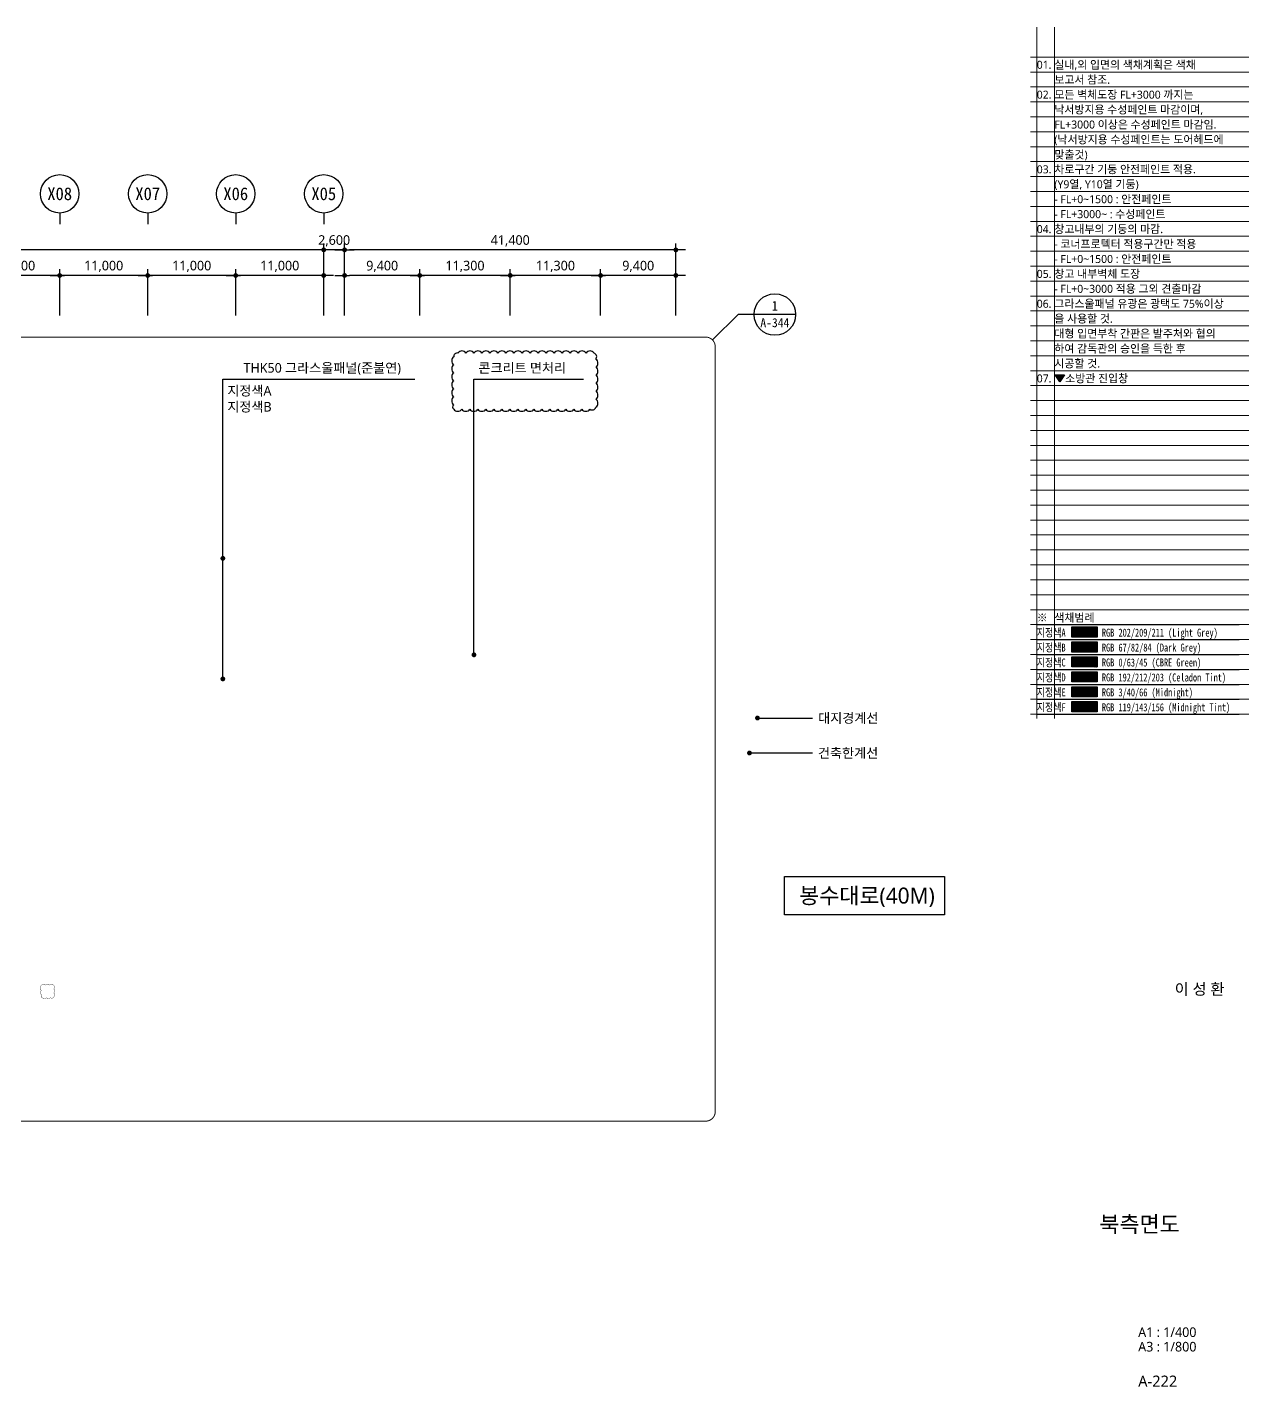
# Model space of a CAD drawing. Header units: millimetres. Extents: x 6178 to 1332178, y 1007012 to 1184858.
# Drawn here: x 507518 to 660178, y 1014927 to 1184858 of the extents above; entities that cross this region are included whole.
import ezdxf
from ezdxf.enums import TextEntityAlignment as Align

# ---------------------------------------------------------------- set-up
doc = ezdxf.new("R2010")
doc.units = ezdxf.units.MM
doc.linetypes.add('DASHDOTX2', pattern=[2, 1, -0.5, 0, -0.5])
for name, color, linetype, lineweight in [('A-AXIS-BUBL', 7, 'Continuous', 25), ('A-BORD-TEXT', 3, 'Continuous', 25), ('A-DIMS', 7, 'Continuous', 25), ('A-MKXS-LEAD', 7, 'Continuous', 25), ('A-MKXS-MAK2', 3, 'DASHDOTX2', 25), ('A-MKXS-TEXT1', 3, 'Continuous', 25), ('A-MKXS-TEXT2', 7, 'Continuous', 25), ('A-XXXX-TXT2', 3, 'Continuous', 25), ('REV-202205', 20, 'Continuous', 25)]:
    doc.layers.add(name, color=color, linetype=linetype, lineweight=lineweight)
doc.layers.add('A-XXXX-NPLT', color=144, linetype='Continuous', lineweight=15, plot=False)
doc.layers.add('DIM', color=7, linetype='Continuous')
doc.layers.add('입면색상', color=7, linetype='Continuous')
doc.styles.add('HY울릉도L', font='')
doc.styles.add('돋움체', font='')
doc.styles.add('맑은 고딕', font='malgun.ttf')
doc.styles.add('맑은고딕', font='malgun.ttf')
doc.styles.get('HY울릉도L').set_extended_font_data('HYwulM')
doc.styles.get('돋움체').set_extended_font_data('DotumChe')
doc.dimstyles.new('CDIM', dxfattribs={"dimtxt": 3, "dimasz": 1.5, "dimexe": 2, "dimexo": 1, "dimgap": 1, "dimtad": 1, "dimdec": 0, "dimrnd": 0.5, "dimzin": 0, "dimdsep": 32, "dimlunit": 6, "dimtxsty": 'HY울릉도L', "dimblk1": '_CIDOT', "dimblk2": '_CIDOT', "dimsah": 1, "dimcen": 5.5, "dimclrd": 2, "dimclre": 2, "dimclrt": 7, "dimadec": 0, "dimazin": 0, "dimtfac": 1, "dimtdec": 0, "dimtix": 1, "dimtmove": 2, "dimatfit": 1, "dimldrblk": '_CIDOT', "dimfxl": 1, "dimtolj": 1, "dimtzin": 0, "dimlwd": -1, "dimarcsym": 0})

# ---------------------------------------------------------------- blocks, each defined once
blk = doc.blocks.new('_CIDOT')
at = {"color": 0, "linetype": 'ByBlock'}
blk.add_line((2, 0), (-1, 0), dxfattribs=at)
at = {"color": 0, "linetype": 'ByBlock', "const_width": 0.5}
blk.add_lwpolyline([(-0.25, 0, 1), (0.25, 0, 1)], format="xyb", close=True, dxfattribs=at)
blk = doc.blocks.new('*D63')
at = {"layer": 'A-DIMS', "lineweight": -2, "transparency": 16777216}
for p, q in [((412578, 1148828), (412578, 1157828)), ((544578, 1148828), (544578, 1157828))]:
    blk.add_line(p, q, dxfattribs=at)
at = {"layer": 'A-DIMS', "transparency": 16777216}
blk.add_line((543978, 1157028), (413178, 1157028), dxfattribs=at)
at = {"layer": 'A-DIMS', "transparency": 16777216, "xscale": 600, "yscale": 600, "zscale": 600}
for p, rotation in [((412578, 1157028), 179.9999999999026), ((544578, 1157028), 359.9999999999026)]:
    blk.add_blockref('_CIDOT', p, dxfattribs=dict(at, rotation=rotation))
at = {"layer": 'A-DIMS', "color": 3, "transparency": 16777216, "insert": (478578, 1158152), "char_height": 1200, "attachment_point": 5, "style": '맑은고딕'}
blk.add_mtext('\\A1;132,000', dxfattribs=at)
blk = doc.blocks.new('*D72')
at = {"layer": 'A-DIMS', "lineweight": -2, "transparency": 16777216}
for p, q in [((500578, 1148828), (500578, 1154628)), ((511578, 1148828), (511578, 1154628))]:
    blk.add_line(p, q, dxfattribs=at)
at = {"layer": 'A-DIMS', "transparency": 16777216}
blk.add_line((510978, 1153828), (501178, 1153828), dxfattribs=at)
at = {"layer": 'A-DIMS', "transparency": 16777216, "xscale": 600, "yscale": 600, "zscale": 600}
for p, rotation in [((500578, 1153828), 179.9999999992675), ((511578, 1153828), 359.9999999992675)]:
    blk.add_blockref('_CIDOT', p, dxfattribs=dict(at, rotation=rotation))
at = {"layer": 'A-DIMS', "color": 3, "transparency": 16777216, "insert": (506078, 1154952), "char_height": 1200, "attachment_point": 5, "style": '맑은고딕'}
blk.add_mtext('\\A1;11,000', dxfattribs=at)
blk = doc.blocks.new('*D73')
at = {"layer": 'A-DIMS', "lineweight": -2, "transparency": 16777216}
for p, q in [((511578, 1148828), (511578, 1154628)), ((522578, 1148828), (522578, 1154628))]:
    blk.add_line(p, q, dxfattribs=at)
at = {"layer": 'A-DIMS', "transparency": 16777216}
blk.add_line((521978, 1153828), (512178, 1153828), dxfattribs=at)
at = {"layer": 'A-DIMS', "transparency": 16777216, "xscale": 600, "yscale": 600, "zscale": 600}
for p, rotation in [((511578, 1153828), 179.9999999992675), ((522578, 1153828), 359.9999999992675)]:
    blk.add_blockref('_CIDOT', p, dxfattribs=dict(at, rotation=rotation))
at = {"layer": 'A-DIMS', "color": 3, "transparency": 16777216, "insert": (517078, 1154952), "char_height": 1200, "attachment_point": 5, "style": '맑은고딕'}
blk.add_mtext('\\A1;11,000', dxfattribs=at)
blk = doc.blocks.new('*D74')
at = {"layer": 'A-DIMS', "lineweight": -2, "transparency": 16777216}
for p, q in [((522578, 1148828), (522578, 1154628)), ((533578, 1148828), (533578, 1154628))]:
    blk.add_line(p, q, dxfattribs=at)
at = {"layer": 'A-DIMS', "transparency": 16777216}
blk.add_line((532978, 1153828), (523178, 1153828), dxfattribs=at)
at = {"layer": 'A-DIMS', "transparency": 16777216, "xscale": 600, "yscale": 600, "zscale": 600}
for p, rotation in [((522578, 1153828), 179.9999999992675), ((533578, 1153828), 359.9999999992675)]:
    blk.add_blockref('_CIDOT', p, dxfattribs=dict(at, rotation=rotation))
at = {"layer": 'A-DIMS', "color": 3, "transparency": 16777216, "insert": (528078, 1154952), "char_height": 1200, "attachment_point": 5, "style": '맑은고딕'}
blk.add_mtext('\\A1;11,000', dxfattribs=at)
blk = doc.blocks.new('*D75')
at = {"layer": 'A-DIMS', "lineweight": -2, "transparency": 16777216}
for p, q in [((533578, 1148828), (533578, 1154628)), ((544578, 1148828), (544578, 1154628))]:
    blk.add_line(p, q, dxfattribs=at)
at = {"layer": 'A-DIMS', "transparency": 16777216}
blk.add_line((543978, 1153828), (534178, 1153828), dxfattribs=at)
at = {"layer": 'A-DIMS', "transparency": 16777216, "xscale": 600, "yscale": 600, "zscale": 600}
for p, rotation in [((533578, 1153828), 179.9999999992772), ((544578, 1153828), 359.9999999992772)]:
    blk.add_blockref('_CIDOT', p, dxfattribs=dict(at, rotation=rotation))
at = {"layer": 'A-DIMS', "color": 3, "transparency": 16777216, "insert": (539078, 1154952), "char_height": 1200, "attachment_point": 5, "style": '맑은고딕'}
blk.add_mtext('\\A1;11,000', dxfattribs=at)
blk = doc.blocks.new('*D76')
at = {"layer": 'A-DIMS', "lineweight": -2, "transparency": 16777216}
for p, q in [((544578, 1148828), (544578, 1157828)), ((547178, 1148828), (547178, 1157828))]:
    blk.add_line(p, q, dxfattribs=at)
at = {"layer": 'A-DIMS', "transparency": 16777216}
for p, q in [((543978, 1157028), (543378, 1157028)), ((547178, 1157028), (544578, 1157028)), ((547778, 1157028), (548378, 1157028))]:
    blk.add_line(p, q, dxfattribs=at)
at = {"layer": 'A-DIMS', "transparency": 16777216, "xscale": 600, "yscale": 600, "zscale": 600}
for p, rotation in [((544578, 1157028), 359.9999999950539), ((547178, 1157028), 179.9999999950539)]:
    blk.add_blockref('_CIDOT', p, dxfattribs=dict(at, rotation=rotation))
at = {"layer": 'A-DIMS', "color": 3, "transparency": 16777216, "insert": (545878, 1158149), "char_height": 1200, "attachment_point": 5, "rotation": 360, "style": '맑은고딕'}
blk.add_mtext('\\A1;2,600', dxfattribs=at)
blk = doc.blocks.new('*D77')
at = {"layer": 'A-DIMS', "lineweight": -2, "transparency": 16777216}
for p, q in [((547178, 1148828), (547178, 1154628)), ((556578, 1148828), (556578, 1154628))]:
    blk.add_line(p, q, dxfattribs=at)
at = {"layer": 'A-DIMS', "transparency": 16777216}
blk.add_line((555978, 1153828), (547778, 1153828), dxfattribs=at)
at = {"layer": 'A-DIMS', "transparency": 16777216, "xscale": 600, "yscale": 600, "zscale": 600}
for p, rotation in [((547178, 1153828), 179.9999999991542), ((556578, 1153828), 359.9999999991542)]:
    blk.add_blockref('_CIDOT', p, dxfattribs=dict(at, rotation=rotation))
at = {"layer": 'A-DIMS', "color": 3, "transparency": 16777216, "insert": (551878, 1154949), "char_height": 1200, "attachment_point": 5, "style": '맑은고딕'}
blk.add_mtext('\\A1;9,400', dxfattribs=at)
blk = doc.blocks.new('*D78')
at = {"layer": 'A-DIMS', "lineweight": -2, "transparency": 16777216}
for p, q in [((556578, 1148828), (556578, 1154628)), ((567878, 1148828), (567878, 1154628))]:
    blk.add_line(p, q, dxfattribs=at)
at = {"layer": 'A-DIMS', "transparency": 16777216}
blk.add_line((567278, 1153828), (557178, 1153828), dxfattribs=at)
at = {"layer": 'A-DIMS', "transparency": 16777216, "xscale": 600, "yscale": 600, "zscale": 600, "rotation": 180}
blk.add_blockref('_CIDOT', (556578, 1153828), dxfattribs=at)
at = {"layer": 'A-DIMS', "transparency": 16777216, "xscale": 600, "yscale": 600, "zscale": 600}
blk.add_blockref('_CIDOT', (567878, 1153828), dxfattribs=at)
at = {"layer": 'A-DIMS', "color": 3, "transparency": 16777216, "insert": (562228, 1154952), "char_height": 1200, "attachment_point": 5, "style": '맑은고딕'}
blk.add_mtext('\\A1;11,300', dxfattribs=at)
blk = doc.blocks.new('*D79')
at = {"layer": 'A-DIMS', "lineweight": -2, "transparency": 16777216}
for p, q in [((567878, 1148828), (567878, 1154628)), ((579178, 1148828), (579178, 1154628))]:
    blk.add_line(p, q, dxfattribs=at)
at = {"layer": 'A-DIMS', "transparency": 16777216}
blk.add_line((578578, 1153828), (568478, 1153828), dxfattribs=at)
at = {"layer": 'A-DIMS', "transparency": 16777216, "xscale": 600, "yscale": 600, "zscale": 600}
for p, rotation in [((567878, 1153828), 179.9999999992869), ((579178, 1153828), 359.999999999287)]:
    blk.add_blockref('_CIDOT', p, dxfattribs=dict(at, rotation=rotation))
at = {"layer": 'A-DIMS', "color": 3, "transparency": 16777216, "insert": (573528, 1154952), "char_height": 1200, "attachment_point": 5, "style": '맑은고딕'}
blk.add_mtext('\\A1;11,300', dxfattribs=at)
blk = doc.blocks.new('*D80')
at = {"layer": 'A-DIMS', "lineweight": -2, "transparency": 16777216}
for p, q in [((547178, 1148828), (547178, 1157828)), ((588578, 1148828), (588578, 1157828))]:
    blk.add_line(p, q, dxfattribs=at)
at = {"layer": 'A-DIMS', "transparency": 16777216}
blk.add_line((587978, 1157028), (547778, 1157028), dxfattribs=at)
at = {"layer": 'A-DIMS', "transparency": 16777216, "xscale": 600, "yscale": 600, "zscale": 600, "rotation": 180}
blk.add_blockref('_CIDOT', (547178, 1157028), dxfattribs=at)
at = {"layer": 'A-DIMS', "transparency": 16777216, "xscale": 600, "yscale": 600, "zscale": 600}
blk.add_blockref('_CIDOT', (588578, 1157028), dxfattribs=at)
at = {"layer": 'A-DIMS', "color": 3, "transparency": 16777216, "insert": (567878, 1158152), "char_height": 1200, "attachment_point": 5, "style": '맑은고딕'}
blk.add_mtext('\\A1;41,400', dxfattribs=at)
blk = doc.blocks.new('*D81')
at = {"layer": 'A-DIMS', "lineweight": -2, "transparency": 16777216}
for p, q in [((579178, 1148828), (579178, 1154628)), ((588578, 1148828), (588578, 1154628))]:
    blk.add_line(p, q, dxfattribs=at)
at = {"layer": 'A-DIMS', "transparency": 16777216}
blk.add_line((587978, 1153828), (579778, 1153828), dxfattribs=at)
at = {"layer": 'A-DIMS', "transparency": 16777216, "xscale": 600, "yscale": 600, "zscale": 600}
for p, rotation in [((579178, 1153828), 179.9999999991542), ((588578, 1153828), 359.9999999991542)]:
    blk.add_blockref('_CIDOT', p, dxfattribs=dict(at, rotation=rotation))
at = {"layer": 'A-DIMS', "color": 3, "transparency": 16777216, "insert": (583878, 1154949), "char_height": 1200, "attachment_point": 5, "style": '맑은고딕'}
blk.add_mtext('\\A1;9,400', dxfattribs=at)
blk = doc.blocks.new('NOTE(220317)')
at = {"layer": 'A-XXXX-NPLT'}
for p, q in [((1010649.8, 179732.7), (1010649.8, 175412.7)), ((1010759.8, 179732.7), (1010759.8, 175412.7)), ((1010609.8, 179546.1), (1011974.8, 179546.1)), ((1010609.8, 179452.7), (1011974.8, 179452.7)), ((1010609.8, 179359.4), (1011974.8, 179359.4)), ((1010609.8, 179266.1), (1011974.8, 179266.1)), ((1010609.8, 179172.7), (1011974.8, 179172.7)), ((1010609.8, 179079.4), (1011974.8, 179079.4)), ((1010609.8, 178986.1), (1011974.8, 178986.1)), ((1010609.8, 178892.7), (1011974.8, 178892.7)), ((1010609.8, 178799.4), (1011974.8, 178799.4)), ((1010609.8, 178706.1), (1011974.8, 178706.1)), ((1010609.8, 178612.7), (1011974.8, 178612.7)), ((1010609.8, 178519.4), (1011974.8, 178519.4)), ((1010609.8, 178426.1), (1011974.8, 178426.1)), ((1010609.8, 178332.7), (1011974.8, 178332.7)), ((1010609.8, 178239.4), (1011974.8, 178239.4)), ((1010609.8, 178146.1), (1011974.8, 178146.1)), ((1010609.8, 178052.7), (1011974.8, 178052.7)), ((1010609.8, 177959.4), (1011974.8, 177959.4)), ((1010609.8, 177866.1), (1011974.8, 177866.1)), ((1010609.8, 177772.7), (1011974.8, 177772.7)), ((1010609.8, 177679.4), (1011974.8, 177679.4)), ((1010609.8, 177586.1), (1011974.8, 177586.1)), ((1010609.8, 177492.7), (1011974.8, 177492.7)), ((1010609.8, 177399.4), (1011974.8, 177399.4)), ((1010609.8, 177306.1), (1011974.8, 177306.1)), ((1010609.8, 177212.7), (1011974.8, 177212.7)), ((1010609.8, 177119.4), (1011974.8, 177119.4)), ((1010609.8, 177026.1), (1011974.8, 177026.1)), ((1010609.8, 176932.7), (1011974.8, 176932.7)), ((1010609.8, 176839.4), (1011974.8, 176839.4)), ((1010609.8, 176746.1), (1011974.8, 176746.1)), ((1010609.8, 176652.7), (1011974.8, 176652.7)), ((1010609.8, 176559.4), (1011974.8, 176559.4)), ((1010609.8, 176466.1), (1011974.8, 176466.1)), ((1010609.8, 176372.7), (1011974.8, 176372.7)), ((1010609.8, 176279.4), (1011974.8, 176279.4)), ((1010609.8, 176186.1), (1011974.8, 176186.1)), ((1010609.8, 176092.7), (1011974.8, 176092.7)), ((1010609.8, 175999.4), (1011974.8, 175999.4)), ((1010609.8, 175906.1), (1011974.8, 175906.1)), ((1010609.8, 175812.7), (1011974.8, 175812.7)), ((1010609.8, 175719.4), (1011974.8, 175719.4)), ((1010609.8, 175626.1), (1011974.8, 175626.1)), ((1010609.8, 175532.7), (1011974.8, 175532.7)), ((1010609.8, 175439.4), (1011974.8, 175439.4))]:
    blk.add_line(p, q, dxfattribs=at)
blk = doc.blocks.new('NOTE_입면도')
at = {"true_color": 0xed1f24}
h = blk.add_hatch(color=240, dxfattribs=at)
h.dxf.hatch_style = 1
h.paths.add_polyline_path([(7648.7, 4003.8), (7663.7, 4026.3), (7633.7, 4026.3)])
at = {"layer": '입면색상', "true_color": 0xcad1d3}
h = blk.add_hatch(dxfattribs=at)
h.set_pattern_fill('벽돌단면', color=254, scale=0.525)
h.set_pattern_definition([(45, (7565.133, -1630.13406), (-0.371231063, 0.371231063), [])])
h.paths.add_polyline_path([(7686.5, 3238.1), (7765.3, 3238.1), (7765.3, 3206.6), (7686.5, 3206.6)])
at = {"layer": '입면색상', "true_color": 0x435254}
h = blk.add_hatch(dxfattribs=at)
h.set_pattern_fill('벽돌단면', color=251, scale=0.75)
h.set_pattern_definition([(45, (7565.133, -1676.80073), (-0.371231063, 0.371231063), [])])
h.paths.add_polyline_path([(7686.5, 3191.4), (7765.3, 3191.4), (7765.3, 3159.9), (7686.5, 3159.9)])
at = {"layer": '입면색상', "true_color": 0x003f2d}
h = blk.add_hatch(dxfattribs=at)
h.set_pattern_fill('벽돌단면', color=118, scale=0.75)
h.set_pattern_definition([(45, (7565.133, -1723.4674), (-0.371231063, 0.371231063), [])])
h.paths.add_polyline_path([(7686.5, 3144.8), (7765.3, 3144.8), (7765.3, 3113.3), (7686.5, 3113.3)])
at = {"layer": '입면색상', "true_color": 0xc0d4cb}
h = blk.add_hatch(dxfattribs=at)
h.set_pattern_fill('벽돌단면', color=9, scale=0.75)
h.set_pattern_definition([(45, (7565.133, -1770.13406), (-0.371231063, 0.371231063), [])])
h.paths.add_polyline_path([(7686.5, 3098.1), (7765.3, 3098.1), (7765.3, 3066.6), (7686.5, 3066.6)])
at = {"layer": '입면색상', "true_color": 0x032842}
h = blk.add_hatch(dxfattribs=at)
h.set_pattern_fill('벽돌단면', color=158, scale=0.75)
h.set_pattern_definition([(45, (7565.133, -1816.80073), (-0.371231063, 0.371231063), [])])
h.paths.add_polyline_path([(7686.5, 3051.4), (7765.3, 3051.4), (7765.3, 3019.9), (7686.5, 3019.9)])
at = {"layer": '입면색상', "true_color": 0x778f9c}
h = blk.add_hatch(dxfattribs=at)
h.set_pattern_fill('벽돌단면', color=252, scale=0.75)
h.set_pattern_definition([(45, (7565.133, -1863.4674), (-0.371231063, 0.371231063), [])])
h.paths.add_polyline_path([(7686.5, 3004.8), (7765.3, 3004.8), (7765.3, 2973.3), (7686.5, 2973.3)])
at = {"color": 240, "true_color": 0xed1f24}
blk.add_lwpolyline([(7663.7, 4026.3), (7648.7, 4003.8), (7633.7, 4026.3), (7663.7, 4026.3)], dxfattribs=at)
for points in [[(7576.5, 3245.6), (8209, 3245.6)], [(7576.5, 3198.9), (8209, 3198.9)], [(7576.5, 3152.3), (8209, 3152.3)], [(7576.5, 3105.6), (8209, 3105.6)], [(7576.5, 3058.9), (8209, 3058.9)], [(7576.5, 3012.3), (8209, 3012.3)], [(7576.5, 2965.6), (8209, 2965.6)]]:
    blk.add_lwpolyline(points)
at = {"layer": 'DIM'}
for points in [[(7686.5, 3238.1), (7765.3, 3238.1), (7765.3, 3206.6), (7686.5, 3206.6)], [(7686.5, 3191.4), (7765.3, 3191.4), (7765.3, 3159.9), (7686.5, 3159.9)], [(7686.5, 3144.8), (7765.3, 3144.8), (7765.3, 3113.3), (7686.5, 3113.3)], [(7686.5, 3098.1), (7765.3, 3098.1), (7765.3, 3066.6), (7686.5, 3066.6)], [(7686.5, 3051.4), (7765.3, 3051.4), (7765.3, 3019.9), (7686.5, 3019.9)], [(7686.5, 3004.8), (7765.3, 3004.8), (7765.3, 2973.3), (7686.5, 2973.3)]]:
    blk.add_lwpolyline(points, close=True, dxfattribs=at)
at = {"layer": '입면색상'}
for points in [[(7686.5, 3238.1), (7765.3, 3238.1), (7765.3, 3206.6), (7686.5, 3206.6)], [(7686.5, 3191.4), (7765.3, 3191.4), (7765.3, 3159.9), (7686.5, 3159.9)], [(7686.5, 3144.8), (7765.3, 3144.8), (7765.3, 3113.3), (7686.5, 3113.3)], [(7686.5, 3098.1), (7765.3, 3098.1), (7765.3, 3066.6), (7686.5, 3066.6)], [(7686.5, 3051.4), (7765.3, 3051.4), (7765.3, 3019.9), (7686.5, 3019.9)], [(7686.5, 3004.8), (7765.3, 3004.8), (7765.3, 2973.3), (7686.5, 2973.3)]]:
    blk.add_lwpolyline(points, close=True, dxfattribs=at)
at = {"layer": 'A-XXXX-TXT2', "style": '맑은 고딕'}
for s, p in [('01.', (7576.5, 4994.8)), ('실내,외 입면의 색채계획은 색채', (7631.5, 4994.8)), ('보고서 참조.', (7631.5, 4948.1)), ('02.', (7576.5, 4901.4)), ('모든 벽체도장 FL+3000 까지는', (7631.5, 4901.4)), ('낙서방지용 수성페인트 마감이며,', (7631.5, 4854.8)), ('FL+3000 이상은 수성페인트 마감임.', (7631.5, 4808.1)), ('(낙서방지용 수성페인트는 도어헤드에', (7631.5, 4761.4)), ('맞출것) ', (7631.5, 4713.9)), ('03.', (7576.5, 4668.1)), ('차로구간 기둥 안전페인트 적용.', (7631.5, 4668.1)), ('(Y9열, Y10열 기둥)', (7631.5, 4621.4)), ('- FL+0~1500 : 안전페인트', (7631.5, 4574.8)), ('- FL+3000~ : 수성페인트', (7631.5, 4528.1)), ('04.', (7576.5, 4481.4)), ('창고내부의 기둥의 마감.', (7631.5, 4481.4)), ('- 코너프로텍터 적용구간만 적용', (7631.5, 4434.8)), ('- FL+0~1500 : 안전페인트', (7631.5, 4388.1)), ('05.', (7576.5, 4341.4)), ('창고 내부벽체 도장', (7631.5, 4341.4)), ('- FL+0~3000 적용 그외 견출마감', (7631.5, 4294.8)), ('06.', (7576.5, 4248.1)), ('그라스울패널 유광은 광택도 75%%%이상', (7631.5, 4248.1)), ('을 사용할 것.', (7631.5, 4201.4)), ('대형 입면부착 간판은 발주처와 협의', (7631.5, 4154.8)), ('하여 감독관의 승인을 득한 후', (7631.5, 4108.1)), ('시공할 것. ', (7631.5, 4061.4)), ('07.', (7576.5, 4014.8)), ('    소방관 진입창', (7631.5, 4014.8)), ('※', (7576.5, 3267.2)), ('색채범례', (7631.5, 3267.2))]:
    blk.add_text(s, height=25, dxfattribs=at).set_placement(p, align=Align.MIDDLE_LEFT)
at = {"layer": 'A-XXXX-TXT2', "style": '돋움체', "width": 0.8}
for s, p in [('지정색A', (7576.5, 3220.5)), ('RGB 202/209/211 (Light Grey)', (7780.1, 3220.5)), ('지정색B', (7576.5, 3173.9)), ('RGB 67/82/84 (Dark Grey)', (7780.1, 3173.9)), ('지정색C', (7576.5, 3127.2)), ('RGB 0/63/45 (CBRE Green)', (7780.1, 3127.2)), ('지정색D', (7576.5, 3080.5)), ('RGB 192/212/203 (Celadon Tint)', (7780.1, 3080.5)), ('지정색E', (7576.5, 3033.9)), ('RGB 3/40/66 (Midnight)', (7780.1, 3033.9)), ('지정색F', (7576.5, 2987.2)), ('RGB 119/143/156 (Midnight Tint)', (7780.1, 2987.2))]:
    blk.add_text(s, height=25, dxfattribs=at).set_placement(p, align=Align.MIDDLE_LEFT)

msp = doc.modelspace()

# ---------------------------------------------------------------- linework, layer by layer
msp.add_lwpolyline([(602156, 1078719.1), (622156, 1078719.1), (622156, 1073919.1), (602156, 1073919.1)], close=True)
msp.add_lwpolyline([(602156, 1078719.1), (622156, 1078719.1), (622156, 1073919.1), (602156, 1073919.1)], close=True)
at = {"layer": 'A-AXIS-BUBL', "ltscale": 0.2}
for p, q in [((511577.9, 1161628), (511577.9, 1160228)), ((522577.9, 1161628), (522577.9, 1160228)), ((533577.9, 1161628), (533577.9, 1160228)), ((544577.9, 1161628), (544577.9, 1160228))]:
    msp.add_line(p, q, dxfattribs=at)
for centre in [(511577.9, 1164028), (522577.9, 1164028), (533577.9, 1164028), (544577.9, 1164028)]:
    msp.add_circle(centre, 2400, dxfattribs=at)
at = {"layer": 'A-MKXS-LEAD'}
for p, q in [((598772.9, 1098514.4), (605661.6, 1098514.4)), ((597773.5, 1094144), (605661.6, 1094144))]:
    msp.add_line(p, q, dxfattribs=at)
at = {"layer": 'A-MKXS-LEAD', "const_width": 300}
for points in [[(532117.5, 1118472.1, -1), (531817.5, 1118472.1, -1)], [(563500.5, 1106412.5, -1), (563200.5, 1106412.5, -1)], [(532117.5, 1103405.5, -1), (531817.5, 1103405.5, -1)], [(598622.9, 1098514.4, 1), (598922.9, 1098514.4, 1)], [(597623.5, 1094144, 1), (597923.5, 1094144, 1)]]:
    msp.add_lwpolyline(points, format="xyb", close=True, dxfattribs=at)
at = {"layer": 'A-MKXS-MAK2', "linetype": 'Continuous'}
for p, q in [((596374.9, 1148946.1), (593149.2, 1145776.5)), ((603548.9, 1148946.1), (596374.9, 1148946.1))]:
    msp.add_line(p, q, dxfattribs=at)
at = {"layer": 'A-MKXS-MAK2', "const_width": 120}
msp.add_lwpolyline([(501777.9, 1146128), (592300.7, 1146128, -0.41421356), (593500.7, 1144928), (593500.7, 1049328, -0.41421356), (592300.7, 1048128), (501777.9, 1048128, -0.41421356), (500577.9, 1049328), (500577.9, 1144928, -0.41421356)], format="xyb", close=True, dxfattribs=at)
at = {"layer": 'A-MKXS-MAK2', "linetype": 'Continuous'}
msp.add_circle((600948.9, 1148946.1), 2600, dxfattribs=at)
at = {"layer": 'A-MKXS-TEXT2'}
for points in [[(531967.5, 1103405.5), (531967.5, 1140870.2), (555967.5, 1140870.2)], [(563350.5, 1106412.5), (563350.5, 1140870.2), (577051.8, 1140870.2)]]:
    msp.add_lwpolyline(points, dxfattribs=at)
at = {"layer": 'REV-202205'}
msp.add_lwpolyline([(560826.8, 1137111.2, 0.52056705), (561826.8, 1137111.2, 0.52056705), (562826.8, 1137111.2, 0.52056705), (563826.8, 1137111.2, 0.52056705), (564826.8, 1137111.2, 0.52056705), (565826.8, 1137111.2, 0.52056705), (566826.8, 1137111.2, 0.52056705), (567826.8, 1137111.2, 0.52056705), (568826.8, 1137111.2, 0.52056705), (569826.8, 1137111.2, 0.52056705), (570826.8, 1137111.2, 0.52056705), (571826.8, 1137111.2, 0.52056705), (572826.8, 1137111.2, 0.52056705), (573826.8, 1137111.2, 0.52056705), (574826.8, 1137111.2, 0.52056705), (575826.8, 1137111.2, 0.52056705), (576826.8, 1137111.2, 0.52056705), (577826.8, 1137111.2, 0.52056705), (578577, 1137361, 0.52056705), (578577, 1138361, 0.52056705), (578577, 1139361, 0.52056705), (578577, 1140361, 0.52056705), (578577, 1141361, 0.52056705), (578577, 1142361, 0.52056705), (578577, 1143361, 0.52056705), (578351.9, 1144135.9, 0.52056705), (577351.9, 1144135.9, 0.52056705), (576351.9, 1144135.9, 0.52056705), (575351.9, 1144135.9, 0.52056705), (574351.9, 1144135.9, 0.52056705), (573351.9, 1144135.9, 0.52056705), (572351.9, 1144135.9, 0.52056705), (571351.9, 1144135.9, 0.52056705), (570351.9, 1144135.9, 0.52056705), (569351.9, 1144135.9, 0.52056705), (568351.9, 1144135.9, 0.52056705), (567351.9, 1144135.9, 0.52056705), (566351.9, 1144135.9, 0.52056705), (565351.9, 1144135.9, 0.52056705), (564351.9, 1144135.9, 0.52056705), (563351.9, 1144135.9, 0.52056705), (562351.9, 1144135.9, 0.52056705), (561351.9, 1144135.9, 0.52056705), (560826.8, 1143661, 0.52056705), (560826.8, 1142661, 0.52056705), (560826.8, 1141661, 0.52056705), (560826.8, 1140661, 0.52056705), (560826.8, 1139661, 0.52056705), (560826.8, 1138661, 0.52056705), (560826.8, 1137661, 0.52056705)], format="xyb", close=True, dxfattribs=at)
at = {"layer": 'REV-202205', "const_width": 40}
msp.add_lwpolyline([(509299.5, 1065115.3, -0.52056705), (509799.5, 1065115.3, -0.52056705), (510299.5, 1065115.3, -0.52056705), (510799.5, 1065115.3, -0.52056705), (510833.7, 1064649.5, -0.52056705), (510833.7, 1064149.5, -0.52056705), (510833.7, 1063649.5, -0.52056705), (510414.4, 1063568.8, -0.52056705), (509914.4, 1063568.8, -0.52056705), (509414.4, 1063568.8, -0.52056705), (509299.5, 1063953.9, -0.52056705), (509299.5, 1064453.9, -0.52056705)], format="xyb", close=True, dxfattribs=at)

# ---------------------------------------------------------------- block references
for name, p, xscale, yscale, zscale in [('NOTE(220317)', (-19579318.2, -2409796.5), 19.99999985044256, 19.99999985044256, 19.99999985044256), ('NOTE_입면도', (330617.9, 980368), 39.99999970088512, 39.99999970088512, 39.99999970088512)]:
    msp.add_blockref(name, p, dxfattribs=dict(xscale=xscale, yscale=yscale, zscale=zscale))

# ---------------------------------------------------------------- texts
at = {"layer": 'A-BORD-TEXT', "style": '맑은고딕'}
msp.add_text('이 성 환', height=1400, dxfattribs=at).set_placement((657132.1, 1063936.9), align=Align.RIGHT)
msp.add_text('북측면도', height=2000, dxfattribs=at).set_placement((646527.9, 1035258), align=Align.MIDDLE_CENTER)
for s, height, p in [('A1 : 1/400', 1200, (646356.2, 1021155.5)), ('A3 : 1/800', 1200, (646356.2, 1019341.6)), ('A-222', 1400, (646356.2, 1014927))]:
    msp.add_text(s, height=height, dxfattribs=at).set_placement(p)
at = {"layer": 'A-MKXS-TEXT1', "style": '맑은고딕'}
msp.add_text('THK50 그라스울패널(준불연)', height=1200, dxfattribs=at).set_placement((554233.3, 1142278.8), align=Align.MIDDLE_RIGHT)
for s, p in [('콘크리트 면처리', (563911.2, 1142278.8)), ('지정색A', (532528.2, 1139417.3)), ('지정색B', (532528.2, 1137417.3)), ('대지경계선', (606361.1, 1098514.4)), ('건축한계선', (606339.8, 1094144))]:
    msp.add_text(s, height=1200, dxfattribs=at).set_placement(p, align=Align.MIDDLE_LEFT)
msp.add_text('봉수대로(40M)', height=2000, dxfattribs=at).set_placement((612461, 1076319.1), align=Align.MIDDLE_CENTER)
at = {"layer": 'A-MKXS-TEXT2', "style": '돋움체'}
for s, height, p in [('1', 1200, (600948.9, 1150048.4)), ('A-344', 1120, (600948.9, 1147916.2))]:
    msp.add_text(s, height=height, dxfattribs=at).set_placement(p, align=Align.MIDDLE)
at = {"layer": 'A-XXXX-TXT2', "ltscale": 0.2, "style": '돋움체'}
for s, p in [('X08', (511577.9, 1164028)), ('X07', (522577.9, 1164028)), ('X06', (533577.9, 1164028)), ('X05', (544577.9, 1164028))]:
    msp.add_text(s, height=1600, dxfattribs=at).set_placement(p, align=Align.MIDDLE)

# ---------------------------------------------------------------- dimensions: what is measured, and where the dimension line sits
at = {"layer": 'A-DIMS'}
for p1, p2, distance, picture, middle in [((544577.9, 1148428), (412577.9, 1148428), -8600, '*D63', (478577.9, 1158151.9)), ((547177.9, 1148428), (544577.9, 1148428), -8600, '*D76', (545877.9, 1158148.7)), ((588577.9, 1148428), (547177.9, 1148428), -8600, '*D80', (567877.9, 1158151.9)), ((511577.9, 1148428), (500577.9, 1148428), -5400, '*D72', (506077.9, 1154951.9)), ((522577.9, 1148428), (511577.9, 1148428), -5400, '*D73', (517077.9, 1154951.9)), ((533577.9, 1148428), (522577.9, 1148428), -5400, '*D74', (528077.9, 1154951.9)), ((544577.9, 1148428), (533577.9, 1148428), -5400, '*D75', (539077.9, 1154951.9)), ((556577.9, 1148428), (547177.9, 1148428), -5400, '*D77', (551877.9, 1154948.7)), ((567877.9, 1148428), (556577.9, 1148428), -5400, '*D78', (562227.9, 1154951.9)), ((579177.9, 1148428), (567877.9, 1148428), -5400, '*D79', (573527.9, 1154951.9)), ((588577.9, 1148428), (579177.9, 1148428), -5400, '*D81', (583877.9, 1154948.7))]:
    dim = msp.add_aligned_dim(p1=p1, p2=p2, distance=distance, dimstyle='CDIM', override={"dimscale": 400, "dimtxsty": '맑은고딕', "dimclrd": 256, "dimclre": 256, "dimclrt": 3}, dxfattribs=at)
    dim.commit()
    dim.dimension.update_dxf_attribs({"geometry": picture, "text_midpoint": middle})

doc.saveas('drawing.dxf')
